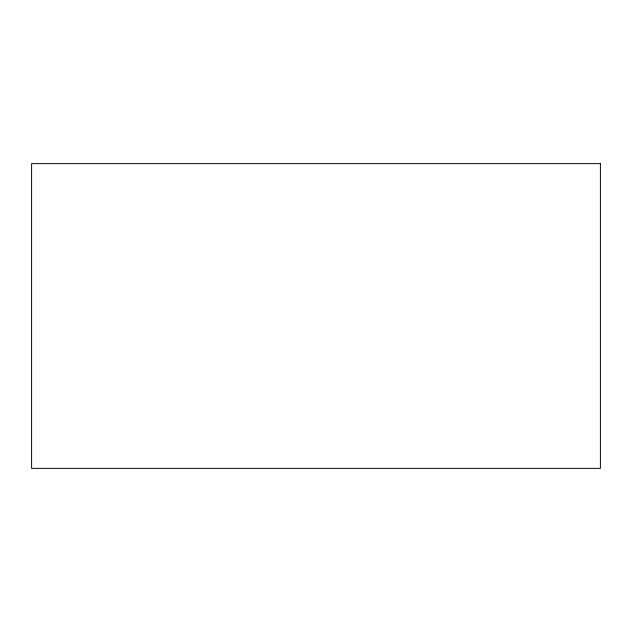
<?xml version="1.0" encoding="UTF-8"?>
<svg xmlns="http://www.w3.org/2000/svg" width="632" height="632" viewBox="0 0 632 632"><rect width="100%" height="100%" fill="white"/><g stroke="black" fill="none" stroke-linecap="round" stroke-linejoin="round"><path stroke-width="0.95" d="M600.4 163.641L31.6 163.641L31.6 468.359L600.4 468.359L600.4 163.641"/></g></svg>
